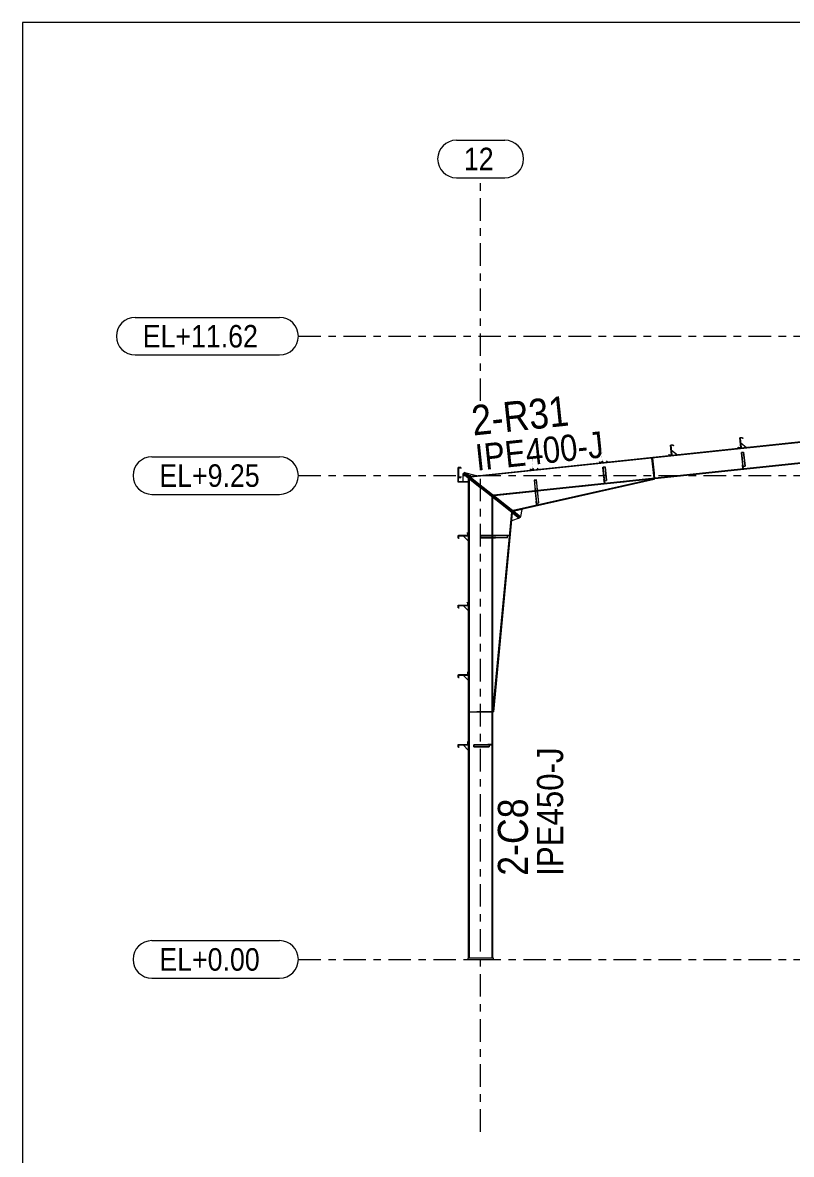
# Model space of a CAD drawing. Header units: millimetres. Extents: x -88 to 735, y -128 to 446.
# Drawn here: x -85.1 to 17.3, y 294.9 to 445.7 of the extents above; entities that cross this region are included whole.
import ezdxf

# ---------------------------------------------------------------- set-up
doc = ezdxf.new("R2010")
doc.units = ezdxf.units.MM
for name, pattern in [('XKITLINE00', [0]), ('XKITLINE02', [4, 2, -2]), ('XKITLINE03', [6, 3, -1, 1, -1])]:
    doc.linetypes.add(name, pattern=pattern)
for name, color, linetype, lineweight in [('DrawingSheet', 5, 'Continuous', 0), ('Part', 2, 'Continuous', 0), ('PartMark', 7, 'Continuous', 0), ('S-grid', 1, 'Continuous', 0)]:
    doc.layers.add(name, color=color, linetype=linetype, lineweight=lineweight)
doc.styles.add('ARIAL', font='ARIAL.TTF')

# ---------------------------------------------------------------- blocks, each defined once
blk = doc.blocks.new('*A458')
at = {"layer": 'Part'}
blk.add_hatch(color=3, dxfattribs=at).paths.add_polyline_path([(-25.91, 349.86), (-25.91, 349.87), (-25.8, 349.87), (-25.8, 349.51), (-27.09, 349.51), (-27.09, 349.18), (-27, 349.18), (-27, 349.17), (-27.1, 349.17), (-27.1, 349.52), (-25.82, 349.52), (-25.82, 349.86)], flags=17)
blk = doc.blocks.new('*A459')
at = {"layer": 'Part'}
blk.add_hatch(color=3, dxfattribs=at).paths.add_polyline_path([(-25.91, 349.86), (-25.91, 349.87), (-25.8, 349.87), (-25.8, 349.51), (-27.09, 349.51), (-27.09, 349.18), (-27, 349.18), (-27, 349.17), (-27.1, 349.17), (-27.1, 349.52), (-25.82, 349.52), (-25.82, 349.86)], flags=17)
blk = doc.blocks.new('*A460')
at = {"layer": 'Part'}
blk.add_hatch(color=3, dxfattribs=at).paths.add_polyline_path([(-25.91, 359.14), (-25.91, 359.15), (-25.8, 359.15), (-25.8, 358.8), (-27.09, 358.8), (-27.09, 358.47), (-27, 358.47), (-27, 358.45), (-27.1, 358.45), (-27.1, 358.81), (-25.82, 358.81), (-25.82, 359.14)], flags=17)
blk = doc.blocks.new('*A461')
at = {"layer": 'Part'}
blk.add_hatch(color=3, dxfattribs=at).paths.add_polyline_path([(-25.91, 359.14), (-25.91, 359.15), (-25.8, 359.15), (-25.8, 358.8), (-27.09, 358.8), (-27.09, 358.47), (-27, 358.47), (-27, 358.45), (-27.1, 358.45), (-27.1, 358.81), (-25.82, 358.81), (-25.82, 359.14)], flags=17)
blk = doc.blocks.new('*A462')
at = {"layer": 'Part'}
blk.add_hatch(color=3, dxfattribs=at).paths.add_polyline_path([(-25.01, 349.23), (-25.01, 349.51), (-24.63, 349.51), (-24.63, 349.5), (-24.99, 349.5), (-24.99, 349.23)], flags=17)
blk = doc.blocks.new('*A463')
at = {"layer": 'Part'}
blk.add_hatch(color=3, dxfattribs=at).paths.add_polyline_path([(-27.1, 385.13), (-27.1, 386.43), (-26.75, 386.43), (-26.75, 386.33), (-26.76, 386.33), (-26.76, 386.42), (-27.09, 386.42), (-27.09, 385.15), (-26.76, 385.15), (-26.76, 385.24), (-26.75, 385.24), (-26.75, 385.13)], flags=17)
blk = doc.blocks.new('*A464')
at = {"layer": 'Part'}
blk.add_hatch(color=3, dxfattribs=at).paths.add_polyline_path([(-17.27, 387.47), (-16.92, 387.51), (-16.91, 387.4), (-16.92, 387.4), (-16.93, 387.49), (-17.26, 387.46), (-17.12, 386.18), (-17.48, 386.14), (-17.49, 386.25), (-17.48, 386.25), (-17.47, 386.16), (-17.14, 386.19)], flags=17)
blk = doc.blocks.new('*A465')
at = {"layer": 'Part'}
blk.add_hatch(color=3, dxfattribs=at).paths.add_polyline_path([(-17.27, 387.47), (-16.92, 387.51), (-16.91, 387.4), (-16.92, 387.4), (-16.93, 387.49), (-17.26, 387.46), (-17.12, 386.18), (-17.48, 386.14), (-17.49, 386.25), (-17.48, 386.25), (-17.47, 386.16), (-17.14, 386.19)], flags=17)
blk = doc.blocks.new('*A466')
at = {"layer": 'Part'}
blk.add_hatch(color=3, dxfattribs=at).paths.add_polyline_path([(-8.04, 388.44), (-7.68, 388.48), (-7.67, 388.37), (-7.69, 388.37), (-7.69, 388.47), (-8.02, 388.43), (-7.89, 387.15), (-8.24, 387.12), (-8.26, 387.22), (-8.24, 387.22), (-8.23, 387.13), (-7.9, 387.16)], flags=17)
blk = doc.blocks.new('*A467')
at = {"layer": 'Part'}
blk.add_hatch(color=3, dxfattribs=at).paths.add_polyline_path([(-8.04, 388.44), (-7.68, 388.48), (-7.67, 388.37), (-7.69, 388.37), (-7.69, 388.47), (-8.02, 388.43), (-7.89, 387.15), (-8.24, 387.12), (-8.26, 387.22), (-8.24, 387.22), (-8.23, 387.13), (-7.9, 387.16)], flags=17)
blk = doc.blocks.new('*A468')
at = {"layer": 'Part'}
blk.add_hatch(color=3, dxfattribs=at).paths.add_polyline_path([(1.2, 389.42), (1.55, 389.46), (1.56, 389.35), (1.55, 389.35), (1.54, 389.44), (1.21, 389.41), (1.34, 388.13), (0.99, 388.09), (0.98, 388.2), (0.99, 388.2), (1, 388.1), (1.33, 388.14)], flags=17)
blk = doc.blocks.new('*A469')
at = {"layer": 'Part'}
blk.add_hatch(color=3, dxfattribs=at).paths.add_polyline_path([(1.2, 389.42), (1.55, 389.46), (1.56, 389.35), (1.55, 389.35), (1.54, 389.44), (1.21, 389.41), (1.34, 388.13), (0.99, 388.09), (0.98, 388.2), (0.99, 388.2), (1, 388.1), (1.33, 388.14)], flags=17)
blk = doc.blocks.new('*A470')
at = {"layer": 'Part'}
blk.add_hatch(color=3, dxfattribs=at).paths.add_polyline_path([(-24.12, 377.08), (-24.12, 377.37), (-23.6, 377.37), (-23.6, 377.35), (-24.09, 377.35), (-24.09, 377.08)], flags=17)
blk = doc.blocks.new('*A471')
at = {"layer": 'Part'}
blk.add_hatch(color=3, dxfattribs=at).paths.add_polyline_path([(-16.98, 384.78), (-16.69, 384.81), (-16.69, 384.78), (-16.96, 384.75), (-16.91, 384.31), (-16.93, 384.31)], flags=17)
blk = doc.blocks.new('*A472')
at = {"layer": 'Part'}
blk.add_hatch(color=3, dxfattribs=at).paths.add_polyline_path([(-7.82, 386.5), (-7.54, 386.53), (-7.53, 386.51), (-7.8, 386.48), (-7.77, 386.14), (-7.78, 386.14)], flags=17)
blk = doc.blocks.new('*A473')
at = {"layer": 'Part'}
blk.add_hatch(color=3, dxfattribs=at).paths.add_polyline_path([(-25.91, 377.71), (-25.91, 377.73), (-25.8, 377.73), (-25.8, 377.37), (-27.09, 377.37), (-27.09, 377.04), (-27, 377.04), (-27, 377.02), (-27.1, 377.02), (-27.1, 377.38), (-25.82, 377.38), (-25.82, 377.71)], flags=17)
blk = doc.blocks.new('*A474')
at = {"layer": 'Part'}
blk.add_hatch(color=3, dxfattribs=at).paths.add_polyline_path([(-25.91, 377.71), (-25.91, 377.73), (-25.8, 377.73), (-25.8, 377.37), (-27.09, 377.37), (-27.09, 377.04), (-27, 377.04), (-27, 377.02), (-27.1, 377.02), (-27.1, 377.38), (-25.82, 377.38), (-25.82, 377.71)], flags=17)
blk = doc.blocks.new('*A475')
at = {"layer": 'Part'}
blk.add_hatch(color=3, dxfattribs=at).paths.add_polyline_path([(-25.91, 368.43), (-25.91, 368.44), (-25.8, 368.44), (-25.8, 368.08), (-27.09, 368.08), (-27.09, 367.75), (-27, 367.75), (-27, 367.74), (-27.1, 367.74), (-27.1, 368.1), (-25.82, 368.1), (-25.82, 368.43)], flags=17)
blk = doc.blocks.new('*A476')
at = {"layer": 'Part'}
blk.add_hatch(color=3, dxfattribs=at).paths.add_polyline_path([(-25.91, 368.43), (-25.91, 368.44), (-25.8, 368.44), (-25.8, 368.08), (-27.09, 368.08), (-27.09, 367.75), (-27, 367.75), (-27, 367.74), (-27.1, 367.74), (-27.1, 368.1), (-25.82, 368.1), (-25.82, 368.43)], flags=17)
blk = doc.blocks.new('*A477')
at = {"layer": 'Part'}
blk.add_hatch(color=3, dxfattribs=at).paths.add_polyline_path([(10.43, 390.39), (10.79, 390.43), (10.8, 390.32), (10.78, 390.32), (10.77, 390.42), (10.44, 390.38), (10.58, 389.1), (10.22, 389.06), (10.21, 389.17), (10.23, 389.17), (10.24, 389.08), (10.57, 389.11)], flags=17)
blk = doc.blocks.new('*A478')
at = {"layer": 'Part'}
blk.add_hatch(color=3, dxfattribs=at).paths.add_polyline_path([(10.43, 390.39), (10.79, 390.43), (10.8, 390.32), (10.78, 390.32), (10.77, 390.42), (10.44, 390.38), (10.58, 389.1), (10.22, 389.06), (10.21, 389.17), (10.23, 389.17), (10.24, 389.08), (10.57, 389.11)], flags=17)
blk = doc.blocks.new('*A495')
at = {"layer": 'Part'}
blk.add_hatch(color=3, dxfattribs=at).paths.add_polyline_path([(10.65, 388.45), (10.93, 388.48), (10.93, 388.46), (10.66, 388.43), (10.7, 388.09), (10.69, 388.09)], flags=17)
blk = doc.blocks.new('*A622')
at = {"layer": 'DrawingSheet', "color": 5, "linetype": 'XKITLINE00', "lineweight": 0}
for p, q in [((734.85, 445.73), (-85.15, 445.73)), ((-85.15, 445.73), (-85.15, -128.27))]:
    blk.add_line(p, q, dxfattribs=at)
blk = doc.blocks.new('*A2057')
at = {"layer": 'S-grid', "color": 1, "linetype": 'XKITLINE03', "lineweight": 0}
blk.add_line((-48.41, 403.94), (59.16, 403.94), dxfattribs=at)
at = {"layer": 'S-grid', "color": 3, "style": 'ARIAL', "width": 0.85}
blk.add_text('EL+11.62', height=3, dxfattribs=at).set_placement((-69.15, 402.44))
blk = doc.blocks.new('*A2058')
at = {"layer": 'S-grid', "color": 1, "linetype": 'XKITLINE03', "lineweight": 0}
blk.add_line((-48.41, 385.37), (395.03, 385.37), dxfattribs=at)
at = {"layer": 'S-grid', "color": 3, "style": 'ARIAL', "width": 0.85}
blk.add_text('EL+9.25', height=3, dxfattribs=at).set_placement((-66.93, 383.87))
blk = doc.blocks.new('*A2059')
at = {"layer": 'S-grid', "color": 1, "linetype": 'XKITLINE03', "lineweight": 0}
blk.add_line((-48.41, 320.9), (573.76, 320.9), dxfattribs=at)
at = {"layer": 'S-grid', "color": 3, "style": 'ARIAL', "width": 0.85}
blk.add_text('EL+0.00', height=3, dxfattribs=at).set_placement((-66.93, 319.4))
blk = doc.blocks.new('*A2148')
at = {"layer": 'S-grid', "color": 1, "linetype": 'XKITLINE03', "lineweight": 0}
for p, q in [((-24.13, 395.32), (-24.13, 425.06)), ((-24.13, 297.94), (-24.13, 385.57))]:
    blk.add_line(p, q, dxfattribs=at)
at = {"layer": 'S-grid', "color": 3, "style": 'ARIAL', "width": 0.85}
blk.add_text('12', height=3, dxfattribs=at).set_placement((-26.35, 426.06))
blk = doc.blocks.new('*A2149')
at = {"layer": 'Part', "color": 2, "linetype": 'XKITLINE00', "lineweight": 0}
for p, q in [((59.4, 394.18), (-25.53, 385.22)), ((59.41, 394.09), (-25.42, 385.14)), ((57.05, 391.15), (-16.54, 383.39)), ((57.06, 391.06), (-16.53, 383.3)), ((59.69, 391.43), (57.33, 391.18)), ((59.7, 391.34), (57.34, 391.09)), ((-16.83, 383.36), (-22.42, 382.77)), ((-16.82, 383.27), (-22.32, 382.69))]:
    blk.add_line(p, q, dxfattribs=at)
at = {"layer": 'Part', "color": 7, "linetype": 'XKITLINE02', "lineweight": 0}
for p, q in [((59.4, 394.18), (59.7, 391.34)), ((57.33, 391.18), (57.05, 391.15)), ((57.34, 391.09), (57.06, 391.06)), ((-25.53, 385.22), (-22.32, 382.69)), ((-16.54, 383.39), (-16.83, 383.36)), ((-16.53, 383.3), (-16.82, 383.27))]:
    blk.add_line(p, q, dxfattribs=at)
blk = doc.blocks.new('*A2150')
at = {"layer": 'Part', "color": 2, "linetype": 'XKITLINE00', "lineweight": 0}
for p, q in [((-25.73, 321.05), (-25.73, 385.02)), ((-25.63, 384.94), (-25.63, 321.05)), ((-22.62, 382.56), (-22.62, 377.37)), ((-22.52, 382.48), (-22.52, 377.37)), ((-22.62, 377.08), (-22.62, 321.05)), ((-22.52, 377.08), (-22.52, 321.05))]:
    blk.add_line(p, q, dxfattribs=at)
at = {"layer": 'Part', "color": 7, "linetype": 'XKITLINE02', "lineweight": 0}
for p, q in [((-25.73, 385.02), (-22.52, 382.48)), ((-22.62, 377.37), (-22.62, 377.08)), ((-22.52, 377.37), (-22.52, 377.08)), ((-22.52, 321.05), (-25.73, 321.05))]:
    blk.add_line(p, q, dxfattribs=at)
blk = doc.blocks.new('*A2151')
at = {"layer": 'Part', "color": 2, "linetype": 'XKITLINE00', "lineweight": 0}
for p, q in [((-22.44, 382.42), (-22.52, 382.38)), ((-19.99, 380.49), (-22.52, 353.91)), ((-19.9, 380.42), (-22.42, 353.9)), ((-22.52, 353.91), (-22.42, 353.9))]:
    blk.add_line(p, q, dxfattribs=at)
at = {"layer": 'Part', "color": 7, "linetype": 'XKITLINE02', "lineweight": 0}
for p, q in [((-22.52, 382.38), (-22.44, 382.42)), ((-22.52, 353.91), (-22.52, 382.38)), ((-19.9, 380.42), (-22.44, 382.42)), ((-22.44, 382.42), (-22.43, 382.42)), ((-22.43, 382.42), (-22.44, 382.42)), ((-19.99, 380.49), (-22.43, 382.42))]:
    blk.add_line(p, q, dxfattribs=at)
blk = doc.blocks.new('*A2197')
at = {"layer": 'S-grid', "color": 1, "linetype": 'XKITLINE00', "lineweight": 0}
for p, q in [((-67.93, 323.4), (-50.91, 323.4)), ((-67.93, 318.4), (-50.91, 318.4))]:
    blk.add_line(p, q, dxfattribs=at)
for centre, start, end in [((-67.93, 320.9), 90, 270), ((-50.91, 320.9), 270, 90)]:
    blk.add_arc(centre, 2.5, start, end, dxfattribs=at)
blk = doc.blocks.new('*A2198')
at = {"layer": 'Part', "color": 2, "linetype": 'XKITLINE00', "lineweight": 0}
for p, q in [((-25.91, 349.87), (-25.8, 349.87)), ((-25.91, 349.86), (-25.91, 349.87)), ((-25.8, 349.87), (-25.8, 349.51)), ((-27.1, 349.17), (-27.1, 349.52)), ((-27.1, 349.52), (-25.82, 349.52)), ((-27, 349.17), (-27.1, 349.17)), ((-25.8, 349.51), (-27.09, 349.51)), ((-27.09, 349.51), (-27.09, 349.18)), ((-27.09, 349.18), (-27, 349.18)), ((-27, 349.18), (-27, 349.17)), ((-25.82, 349.86), (-25.91, 349.86)), ((-25.82, 349.52), (-25.82, 349.86))]:
    blk.add_line(p, q, dxfattribs=at)
blk = doc.blocks.new('*A2199')
at = {"layer": 'Part', "color": 2, "linetype": 'XKITLINE00', "lineweight": 0}
for p, q in [((-25.91, 349.87), (-25.8, 349.87)), ((-25.91, 349.86), (-25.91, 349.87)), ((-25.8, 349.87), (-25.8, 349.51)), ((-27.1, 349.17), (-27.1, 349.52)), ((-27.1, 349.52), (-25.82, 349.52)), ((-27, 349.17), (-27.1, 349.17)), ((-25.8, 349.51), (-27.09, 349.51)), ((-27.09, 349.51), (-27.09, 349.18)), ((-27.09, 349.18), (-27, 349.18)), ((-27, 349.18), (-27, 349.17)), ((-25.82, 349.86), (-25.91, 349.86)), ((-25.82, 349.52), (-25.82, 349.86))]:
    blk.add_line(p, q, dxfattribs=at)
blk = doc.blocks.new('*A2200')
at = {"layer": 'Part', "color": 2, "linetype": 'XKITLINE00', "lineweight": 0}
for p, q in [((-25.91, 359.15), (-25.8, 359.15)), ((-25.91, 359.14), (-25.91, 359.15)), ((-25.82, 359.14), (-25.91, 359.14)), ((-25.82, 358.81), (-25.82, 359.14)), ((-25.8, 359.15), (-25.8, 358.8)), ((-27.1, 358.45), (-27.1, 358.81)), ((-27.1, 358.81), (-25.82, 358.81)), ((-27, 358.45), (-27.1, 358.45)), ((-25.8, 358.8), (-27.09, 358.8)), ((-27.09, 358.8), (-27.09, 358.47)), ((-27.09, 358.47), (-27, 358.47)), ((-27, 358.47), (-27, 358.45))]:
    blk.add_line(p, q, dxfattribs=at)
blk = doc.blocks.new('*A2201')
at = {"layer": 'Part', "color": 2, "linetype": 'XKITLINE00', "lineweight": 0}
for p, q in [((-25.91, 359.15), (-25.8, 359.15)), ((-25.91, 359.14), (-25.91, 359.15)), ((-25.82, 359.14), (-25.91, 359.14)), ((-25.82, 358.81), (-25.82, 359.14)), ((-25.8, 359.15), (-25.8, 358.8)), ((-27.1, 358.45), (-27.1, 358.81)), ((-27.1, 358.81), (-25.82, 358.81)), ((-27, 358.45), (-27.1, 358.45)), ((-25.8, 358.8), (-27.09, 358.8)), ((-27.09, 358.8), (-27.09, 358.47)), ((-27.09, 358.47), (-27, 358.47)), ((-27, 358.47), (-27, 358.45))]:
    blk.add_line(p, q, dxfattribs=at)
blk = doc.blocks.new('*A2202')
at = {"layer": 'Part', "color": 7, "linetype": 'XKITLINE02', "lineweight": 0}
for p, q in [((-22.62, 353.91), (-25.63, 353.91)), ((-25.63, 353.84), (-25.63, 353.91)), ((-22.62, 353.84), (-25.63, 353.84)), ((-25.53, 353.91), (-25.53, 353.84)), ((-22.73, 353.84), (-22.73, 353.91)), ((-22.62, 353.91), (-22.62, 353.84))]:
    blk.add_line(p, q, dxfattribs=at)
blk = doc.blocks.new('*A2203')
at = {"layer": 'Part', "color": 2, "linetype": 'XKITLINE00', "lineweight": 0}
for p, q in [((-25.63, 353.91), (-22.62, 353.91)), ((-22.62, 353.84), (-25.63, 353.84))]:
    blk.add_line(p, q, dxfattribs=at)
at = {"layer": 'Part', "color": 7, "linetype": 'XKITLINE02', "lineweight": 0}
for p, q in [((-25.63, 353.84), (-25.63, 353.91)), ((-25.53, 353.84), (-25.53, 353.91)), ((-22.73, 353.84), (-22.73, 353.91)), ((-22.62, 353.91), (-22.62, 353.84))]:
    blk.add_line(p, q, dxfattribs=at)
blk = doc.blocks.new('*A2204')
at = {"layer": 'Part', "color": 7, "linetype": 'XKITLINE02', "lineweight": 0}
for p, q in [((-22.74, 349.51), (-25.01, 349.51)), ((-25.01, 349.23), (-22.94, 349.23)), ((-24.99, 349.5), (-22.74, 349.5)), ((-22.95, 349.23), (-22.95, 349.51)), ((-22.94, 349.23), (-22.94, 349.5)), ((-22.74, 349.5), (-22.74, 349.51))]:
    blk.add_line(p, q, dxfattribs=at)
blk = doc.blocks.new('*A2205')
at = {"layer": 'Part', "color": 2, "linetype": 'XKITLINE00', "lineweight": 0}
for p, q in [((-27.02, 358.8), (-27.02, 358.76)), ((-27.02, 358.76), (-25.73, 358.76)), ((-25.73, 358.8), (-25.8, 358.8))]:
    blk.add_line(p, q, dxfattribs=at)
at = {"layer": 'Part', "color": 7, "linetype": 'XKITLINE02', "lineweight": 0}
for p, q in [((-25.8, 358.8), (-27.02, 358.8)), ((-25.73, 358.76), (-25.73, 358.8))]:
    blk.add_line(p, q, dxfattribs=at)
blk = doc.blocks.new('*A2206')
at = {"layer": 'Part', "color": 2, "linetype": 'XKITLINE00', "lineweight": 0}
for p, q in [((-25.01, 349.23), (-25.01, 349.51)), ((-22.94, 349.51), (-25.01, 349.51)), ((-22.94, 349.23), (-25.01, 349.23)), ((-22.74, 349.5), (-24.99, 349.5)), ((-24.99, 349.23), (-24.99, 349.5)), ((-24.63, 349.51), (-24.63, 349.5)), ((-22.94, 349.23), (-22.94, 349.5)), ((-22.74, 349.51), (-22.74, 349.5))]:
    blk.add_line(p, q, dxfattribs=at)
at = {"layer": 'Part', "color": 7, "linetype": 'XKITLINE02', "lineweight": 0}
for p, q in [((-22.95, 349.23), (-22.95, 349.51)), ((-22.94, 349.51), (-22.74, 349.51)), ((-22.74, 349.51), (-22.94, 349.51))]:
    blk.add_line(p, q, dxfattribs=at)
blk = doc.blocks.new('*A2207')
at = {"layer": 'Part', "color": 2, "linetype": 'XKITLINE00', "lineweight": 0}
for p, q in [((-27.02, 349.51), (-27.02, 349.48)), ((-27.02, 349.48), (-25.73, 349.48)), ((-25.73, 349.51), (-25.8, 349.51))]:
    blk.add_line(p, q, dxfattribs=at)
at = {"layer": 'Part', "color": 7, "linetype": 'XKITLINE02', "lineweight": 0}
for p, q in [((-25.8, 349.51), (-27.02, 349.51)), ((-25.73, 349.48), (-25.73, 349.51))]:
    blk.add_line(p, q, dxfattribs=at)
blk = doc.blocks.new('*A2208')
at = {"layer": 'Part', "color": 2, "linetype": 'XKITLINE00', "lineweight": 0}
blk.add_line((-25.73, 348.76), (-26.45, 349.48), dxfattribs=at)
at = {"layer": 'Part', "color": 7, "linetype": 'XKITLINE02', "lineweight": 0}
for p, q in [((-26.45, 349.48), (-25.73, 349.48)), ((-25.73, 349.48), (-25.73, 348.76))]:
    blk.add_line(p, q, dxfattribs=at)
blk = doc.blocks.new('*A2209')
at = {"layer": 'Part', "color": 2, "linetype": 'XKITLINE00', "lineweight": 0}
blk.add_line((-25.73, 358.05), (-26.45, 358.76), dxfattribs=at)
at = {"layer": 'Part', "color": 7, "linetype": 'XKITLINE02', "lineweight": 0}
for p, q in [((-26.45, 358.76), (-25.73, 358.76)), ((-25.73, 358.76), (-25.73, 358.05))]:
    blk.add_line(p, q, dxfattribs=at)
blk = doc.blocks.new('*A2210')
at = {"layer": 'Part', "color": 2, "linetype": 'XKITLINE00', "lineweight": 0}
for p, q in [((-25.84, 321.05), (-25.84, 320.9)), ((-22.41, 321.05), (-25.84, 321.05)), ((-25.84, 320.9), (-22.41, 320.9)), ((-22.41, 320.9), (-22.41, 321.05))]:
    blk.add_line(p, q, dxfattribs=at)
blk = doc.blocks.new('*A2211')
at = {"layer": 'Part', "color": 2, "linetype": 'XKITLINE00', "lineweight": 0}
for p, q in [((-23.15, 349.55), (-23.15, 349.51)), ((-22.62, 349.55), (-23.15, 349.55)), ((-22.62, 349.51), (-22.94, 349.51))]:
    blk.add_line(p, q, dxfattribs=at)
at = {"layer": 'Part', "color": 7, "linetype": 'XKITLINE02', "lineweight": 0}
for p, q in [((-22.94, 349.51), (-23.15, 349.51)), ((-22.73, 349.51), (-22.73, 349.55)), ((-22.62, 349.55), (-22.62, 349.51))]:
    blk.add_line(p, q, dxfattribs=at)
blk = doc.blocks.new('*A2212')
at = {"layer": 'Part', "color": 7, "linetype": 'XKITLINE02', "lineweight": 0}
for p, q in [((-22.62, 349.55), (-23.15, 349.55)), ((-23.15, 349.55), (-23.15, 349.51)), ((-23.15, 349.51), (-22.62, 349.51)), ((-22.73, 349.51), (-22.73, 349.55)), ((-22.62, 349.51), (-22.62, 349.55))]:
    blk.add_line(p, q, dxfattribs=at)
blk = doc.blocks.new('*A2213')
at = {"layer": 'Part', "color": 2, "linetype": 'XKITLINE00', "lineweight": 0}
blk.add_line((-25.73, 367.33), (-26.45, 368.05), dxfattribs=at)
at = {"layer": 'Part', "color": 7, "linetype": 'XKITLINE02', "lineweight": 0}
for p, q in [((-26.45, 368.05), (-25.73, 368.05)), ((-25.73, 368.05), (-25.73, 367.33))]:
    blk.add_line(p, q, dxfattribs=at)
blk = doc.blocks.new('*A2214')
at = {"layer": 'Part', "color": 2, "linetype": 'XKITLINE00', "lineweight": 0}
for p, q in [((-27.1, 385.13), (-27.1, 386.43)), ((-27.1, 386.43), (-26.75, 386.43)), ((-26.76, 386.42), (-27.09, 386.42)), ((-27.09, 386.42), (-27.09, 385.15)), ((-26.76, 386.33), (-26.76, 386.42)), ((-26.75, 386.33), (-26.76, 386.33)), ((-26.75, 386.43), (-26.75, 386.33)), ((-26.75, 385.13), (-27.1, 385.13)), ((-27.09, 385.15), (-26.76, 385.15)), ((-26.76, 385.15), (-26.76, 385.24)), ((-26.76, 385.24), (-26.75, 385.24)), ((-26.75, 385.24), (-26.75, 385.13))]:
    blk.add_line(p, q, dxfattribs=at)
blk = doc.blocks.new('*A2215')
at = {"layer": 'Part', "color": 7, "linetype": 'XKITLINE02', "lineweight": 0}
for p, q in [((-27.1, 386.43), (-27.1, 385.13)), ((-26.75, 386.43), (-27.1, 386.43)), ((-27.09, 385.15), (-27.09, 386.42)), ((-27.09, 386.42), (-26.76, 386.42)), ((-26.76, 386.42), (-26.76, 386.33)), ((-26.76, 386.33), (-26.75, 386.33)), ((-26.75, 386.33), (-26.75, 386.43)), ((-27.1, 385.13), (-26.75, 385.13)), ((-26.76, 385.15), (-27.09, 385.15)), ((-26.75, 385.24), (-26.76, 385.24)), ((-26.76, 385.24), (-26.76, 385.15)), ((-26.75, 385.13), (-26.75, 385.24))]:
    blk.add_line(p, q, dxfattribs=at)
blk = doc.blocks.new('*A2216')
at = {"layer": 'Part', "color": 2, "linetype": 'XKITLINE00', "lineweight": 0}
for p, q in [((-25.73, 384.56), (-27.14, 384.56)), ((-27.14, 384.56), (-27.14, 384.53)), ((-25.73, 384.53), (-25.73, 384.56)), ((-27.14, 384.53), (-25.73, 384.53))]:
    blk.add_line(p, q, dxfattribs=at)
blk = doc.blocks.new('*A2217')
at = {"layer": 'Part', "color": 2, "linetype": 'XKITLINE00', "lineweight": 0}
for p, q in [((-27.1, 386.35), (-27.14, 386.35)), ((-27.14, 386.35), (-27.14, 384.56)), ((-27.1, 384.56), (-27.14, 384.56)), ((-27.1, 385.13), (-27.1, 384.56))]:
    blk.add_line(p, q, dxfattribs=at)
at = {"layer": 'Part', "color": 7, "linetype": 'XKITLINE02', "lineweight": 0}
blk.add_line((-27.1, 385.13), (-27.1, 386.35), dxfattribs=at)
blk = doc.blocks.new('*A2218')
at = {"layer": 'Part', "color": 2, "linetype": 'XKITLINE00', "lineweight": 0}
for p, q in [((-26.43, 384.56), (-26.43, 385.57)), ((-25.82, 385.08), (-25.73, 384.91))]:
    blk.add_line(p, q, dxfattribs=at)
at = {"layer": 'Part', "color": 7, "linetype": 'XKITLINE02', "lineweight": 0}
for p, q in [((-25.82, 385.08), (-26.43, 385.57)), ((-25.73, 384.56), (-26.43, 384.56)), ((-25.73, 384.91), (-25.73, 384.56))]:
    blk.add_line(p, q, dxfattribs=at)
blk = doc.blocks.new('*A2219')
at = {"layer": 'Part', "color": 2, "linetype": 'XKITLINE00', "lineweight": 0}
blk.add_line((-25.73, 376.62), (-26.45, 377.33), dxfattribs=at)
at = {"layer": 'Part', "color": 7, "linetype": 'XKITLINE02', "lineweight": 0}
for p, q in [((-26.45, 377.33), (-25.73, 377.33)), ((-25.73, 377.33), (-25.73, 376.62))]:
    blk.add_line(p, q, dxfattribs=at)
blk = doc.blocks.new('*A2220')
at = {"layer": 'Part', "color": 2, "linetype": 'XKITLINE00', "lineweight": 0}
for p, q in [((-27.02, 377.37), (-27.02, 377.33)), ((-27.02, 377.33), (-25.73, 377.33)), ((-25.73, 377.37), (-25.8, 377.37))]:
    blk.add_line(p, q, dxfattribs=at)
at = {"layer": 'Part', "color": 7, "linetype": 'XKITLINE02', "lineweight": 0}
for p, q in [((-25.8, 377.37), (-27.02, 377.37)), ((-25.73, 377.33), (-25.73, 377.37))]:
    blk.add_line(p, q, dxfattribs=at)
blk = doc.blocks.new('*A2221')
at = {"layer": 'Part', "color": 2, "linetype": 'XKITLINE00', "lineweight": 0}
for p, q in [((-26.25, 385.79), (-25.05, 385.48)), ((-25.42, 385.23), (-25.61, 385.29)), ((-25.05, 385.48), (-25.02, 385.47)), ((-25.02, 385.47), (-24.46, 385.33))]:
    blk.add_line(p, q, dxfattribs=at)
at = {"layer": 'Part', "color": 7, "linetype": 'XKITLINE02', "lineweight": 0}
for p, q in [((-25.61, 385.29), (-26.25, 385.79)), ((-24.46, 385.33), (-25.42, 385.23))]:
    blk.add_line(p, q, dxfattribs=at)
blk = doc.blocks.new('*A2222')
at = {"layer": 'Part', "color": 2, "linetype": 'XKITLINE00', "lineweight": 0}
for p, q in [((-17.48, 386.14), (-17.49, 386.25)), ((-17.49, 386.25), (-17.48, 386.25)), ((-17.48, 386.25), (-17.47, 386.16)), ((-17.12, 386.18), (-17.48, 386.14)), ((-17.47, 386.16), (-17.14, 386.19)), ((-17.14, 386.19), (-17.15, 386.31)), ((-17.14, 386.31), (-17.12, 386.18))]:
    blk.add_line(p, q, dxfattribs=at)
blk = doc.blocks.new('*A2223')
at = {"layer": 'Part', "color": 2, "linetype": 'XKITLINE00', "lineweight": 0}
for p, q in [((-17.48, 386.14), (-17.49, 386.25)), ((-17.49, 386.25), (-17.48, 386.25)), ((-17.48, 386.25), (-17.47, 386.16)), ((-17.12, 386.18), (-17.48, 386.14)), ((-17.47, 386.16), (-17.14, 386.19)), ((-17.14, 386.19), (-17.15, 386.31)), ((-17.14, 386.31), (-17.12, 386.18))]:
    blk.add_line(p, q, dxfattribs=at)
blk = doc.blocks.new('*A2224')
at = {"layer": 'Part', "color": 2, "linetype": 'XKITLINE00', "lineweight": 0}
for p, q in [((-8.24, 387.12), (-8.26, 387.22)), ((-8.26, 387.22), (-8.24, 387.22)), ((-8.24, 387.22), (-8.23, 387.13)), ((-7.89, 387.15), (-8.24, 387.12)), ((-8.23, 387.13), (-7.9, 387.16)), ((-7.9, 387.16), (-7.92, 387.28)), ((-7.9, 387.28), (-7.89, 387.15))]:
    blk.add_line(p, q, dxfattribs=at)
blk = doc.blocks.new('*A2225')
at = {"layer": 'Part', "color": 2, "linetype": 'XKITLINE00', "lineweight": 0}
for p, q in [((-8.24, 387.12), (-8.26, 387.22)), ((-8.26, 387.22), (-8.24, 387.22)), ((-8.24, 387.22), (-8.23, 387.13)), ((-7.89, 387.15), (-8.24, 387.12)), ((-8.23, 387.13), (-7.9, 387.16)), ((-7.9, 387.16), (-7.92, 387.28)), ((-7.9, 387.28), (-7.89, 387.15))]:
    blk.add_line(p, q, dxfattribs=at)
blk = doc.blocks.new('*A2226')
at = {"layer": 'Part', "color": 2, "linetype": 'XKITLINE00', "lineweight": 0}
for p, q in [((1.2, 389.42), (1.55, 389.46)), ((1.33, 388.14), (1.2, 389.42)), ((1.54, 389.44), (1.21, 389.41)), ((1.21, 389.41), (1.34, 388.13)), ((1.55, 389.35), (1.54, 389.44)), ((1.55, 389.46), (1.56, 389.35)), ((1.56, 389.35), (1.55, 389.35)), ((0.99, 388.09), (0.98, 388.2)), ((0.98, 388.2), (0.99, 388.2)), ((0.99, 388.2), (1, 388.1)), ((1.34, 388.13), (0.99, 388.09)), ((1, 388.1), (1.33, 388.14))]:
    blk.add_line(p, q, dxfattribs=at)
blk = doc.blocks.new('*A2227')
at = {"layer": 'Part', "color": 2, "linetype": 'XKITLINE00', "lineweight": 0}
for p, q in [((1.2, 389.42), (1.55, 389.46)), ((1.33, 388.14), (1.2, 389.42)), ((1.54, 389.44), (1.21, 389.41)), ((1.21, 389.41), (1.34, 388.13)), ((1.55, 389.35), (1.54, 389.44)), ((1.55, 389.46), (1.56, 389.35)), ((1.56, 389.35), (1.55, 389.35)), ((0.99, 388.09), (0.98, 388.2)), ((0.98, 388.2), (0.99, 388.2)), ((0.99, 388.2), (1, 388.1)), ((1.34, 388.13), (0.99, 388.09)), ((1, 388.1), (1.33, 388.14))]:
    blk.add_line(p, q, dxfattribs=at)
blk = doc.blocks.new('*A2228')
at = {"layer": 'Part', "color": 7, "linetype": 'XKITLINE02', "lineweight": 0}
for p, q in [((-20.41, 377.37), (-24.12, 377.37)), ((-24.12, 377.08), (-20.55, 377.08)), ((-24.09, 377.35), (-20.41, 377.35)), ((-20.56, 377.08), (-20.56, 377.37)), ((-20.55, 377.08), (-20.55, 377.35)), ((-20.41, 377.35), (-20.41, 377.37))]:
    blk.add_line(p, q, dxfattribs=at)
blk = doc.blocks.new('*A2229')
at = {"layer": 'Part', "color": 7, "linetype": 'XKITLINE02', "lineweight": 0}
for p, q in [((-16.63, 381.52), (-16.98, 384.78)), ((-16.62, 381.53), (-16.96, 384.75)), ((-16.37, 381.72), (-16.69, 384.81)), ((-16.65, 381.7), (-16.37, 381.73)), ((-16.64, 381.69), (-16.37, 381.72)), ((-16.63, 381.52), (-16.62, 381.53))]:
    blk.add_line(p, q, dxfattribs=at)
blk = doc.blocks.new('*A2230')
at = {"layer": 'Part', "color": 7, "linetype": 'XKITLINE02', "lineweight": 0}
for p, q in [((-7.6, 384.45), (-7.82, 386.5)), ((-7.59, 384.45), (-7.8, 386.48)), ((-7.34, 384.7), (-7.54, 386.53)), ((-7.63, 384.68), (-7.34, 384.71)), ((-7.61, 384.67), (-7.34, 384.7)), ((-7.6, 384.45), (-7.59, 384.45))]:
    blk.add_line(p, q, dxfattribs=at)
blk = doc.blocks.new('*A2231')
at = {"layer": 'Part', "color": 7, "linetype": 'XKITLINE02', "lineweight": 0}
for p, q in [((-1, 384.93), (-22.21, 382.7)), ((-22.23, 382.62), (-19.7, 380.62))]:
    blk.add_line(p, q, dxfattribs=at)
at = {"layer": 'Part', "color": 2, "linetype": 'XKITLINE00', "lineweight": 0}
for p, q in [((-1, 384.93), (-19.79, 380.7)), ((-0.98, 384.84), (-19.7, 380.62)), ((-1, 384.93), (-0.98, 384.84)), ((-22.21, 382.7), (-22.23, 382.62))]:
    blk.add_line(p, q, dxfattribs=at)
blk = doc.blocks.new('*A2232')
at = {"layer": 'Part', "color": 2, "linetype": 'XKITLINE00', "lineweight": 0}
for p, q in [((-24.12, 377.08), (-24.12, 377.37)), ((-20.67, 377.37), (-24.12, 377.37)), ((-20.55, 377.08), (-24.12, 377.08)), ((-20.41, 377.35), (-24.09, 377.35)), ((-24.09, 377.08), (-24.09, 377.35)), ((-23.6, 377.37), (-23.6, 377.35)), ((-20.55, 377.08), (-20.55, 377.35)), ((-20.41, 377.37), (-20.41, 377.35))]:
    blk.add_line(p, q, dxfattribs=at)
at = {"layer": 'Part', "color": 7, "linetype": 'XKITLINE02', "lineweight": 0}
for p, q in [((-20.67, 377.37), (-20.41, 377.37)), ((-20.56, 377.08), (-20.56, 377.37))]:
    blk.add_line(p, q, dxfattribs=at)
blk = doc.blocks.new('*A2233')
at = {"layer": 'Part', "color": 2, "linetype": 'XKITLINE00', "lineweight": 0}
for p, q in [((-26.34, 385.68), (-26.25, 385.79)), ((-18.88, 379.8), (-26.34, 385.68)), ((-26.25, 385.79), (-18.79, 379.91)), ((-18.79, 379.91), (-18.88, 379.8))]:
    blk.add_line(p, q, dxfattribs=at)
blk = doc.blocks.new('*A2234')
at = {"layer": 'Part', "color": 2, "linetype": 'XKITLINE00', "lineweight": 0}
for p, q in [((-26.43, 385.57), (-26.34, 385.68)), ((-18.97, 379.68), (-26.43, 385.57)), ((-26.34, 385.68), (-18.88, 379.8)), ((-18.88, 379.8), (-18.97, 379.68))]:
    blk.add_line(p, q, dxfattribs=at)
blk = doc.blocks.new('*A2235')
at = {"layer": 'Part', "color": 2, "linetype": 'XKITLINE00', "lineweight": 0}
for p, q in [((-16.69, 384.81), (-16.98, 384.78)), ((-16.98, 384.78), (-16.66, 381.77)), ((-16.96, 384.75), (-16.69, 384.78)), ((-16.96, 384.75), (-16.91, 384.31)), ((-16.37, 381.72), (-16.69, 384.81)), ((-16.91, 384.31), (-16.93, 384.31)), ((-16.62, 381.53), (-16.91, 384.31)), ((-16.64, 381.69), (-16.37, 381.72)), ((-16.63, 381.52), (-16.62, 381.53))]:
    blk.add_line(p, q, dxfattribs=at)
at = {"layer": 'Part', "color": 7, "linetype": 'XKITLINE02', "lineweight": 0}
for p, q in [((-16.66, 381.77), (-16.63, 381.52)), ((-16.65, 381.7), (-16.37, 381.73))]:
    blk.add_line(p, q, dxfattribs=at)
blk = doc.blocks.new('*A2236')
at = {"layer": 'Part', "color": 7, "linetype": 'XKITLINE02', "lineweight": 0}
for p, q in [((-16.71, 381.94), (-16.66, 381.41)), ((-16.68, 381.94), (-16.71, 381.94)), ((-16.62, 381.41), (-16.68, 381.94)), ((-16.67, 381.51), (-16.63, 381.52)), ((-16.66, 381.41), (-16.62, 381.41))]:
    blk.add_line(p, q, dxfattribs=at)
blk = doc.blocks.new('*A2237')
at = {"layer": 'Part', "color": 7, "linetype": 'XKITLINE02', "lineweight": 0}
for p, q in [((-17.14, 386.31), (-17.12, 386.18)), ((-17.12, 386.11), (-17.08, 386.11))]:
    blk.add_line(p, q, dxfattribs=at)
at = {"layer": 'Part', "color": 2, "linetype": 'XKITLINE00', "lineweight": 0}
for p, q in [((-17.12, 386.18), (-17.12, 386.11)), ((-17.08, 386.11), (-17.1, 386.31))]:
    blk.add_line(p, q, dxfattribs=at)
blk = doc.blocks.new('*A2238')
at = {"layer": 'Part', "color": 2, "linetype": 'XKITLINE00', "lineweight": 0}
for p, q in [((-16.66, 381.41), (-16.71, 381.94)), ((-16.71, 381.94), (-16.68, 381.94)), ((-16.66, 381.77), (-16.62, 381.41)), ((-16.62, 381.41), (-16.66, 381.41))]:
    blk.add_line(p, q, dxfattribs=at)
at = {"layer": 'Part', "color": 7, "linetype": 'XKITLINE02', "lineweight": 0}
for p, q in [((-16.68, 381.94), (-16.66, 381.77)), ((-16.67, 381.51), (-16.63, 381.52))]:
    blk.add_line(p, q, dxfattribs=at)
blk = doc.blocks.new('*A2239')
at = {"layer": 'Part', "color": 7, "linetype": 'XKITLINE02', "lineweight": 0}
for p, q in [((-17.08, 386.11), (-17.1, 386.31)), ((-16.37, 386.19), (-17.08, 386.11))]:
    blk.add_line(p, q, dxfattribs=at)
at = {"layer": 'Part', "color": 2, "linetype": 'XKITLINE00', "lineweight": 0}
blk.add_line((-16.59, 386.36), (-16.37, 386.19), dxfattribs=at)
blk = doc.blocks.new('*A2240')
at = {"layer": 'Part', "color": 7, "linetype": 'XKITLINE02', "lineweight": 0}
for p, q in [((-20.29, 377.4), (-20.83, 377.4)), ((-20.83, 377.4), (-20.83, 377.37)), ((-20.83, 377.37), (-20.29, 377.37)), ((-20.4, 377.37), (-20.4, 377.4)), ((-20.29, 377.37), (-20.29, 377.4))]:
    blk.add_line(p, q, dxfattribs=at)
blk = doc.blocks.new('*A2241')
at = {"layer": 'Part', "color": 2, "linetype": 'XKITLINE00', "lineweight": 0}
for p, q in [((-20.83, 377.4), (-20.83, 377.37)), ((-20.29, 377.4), (-20.83, 377.4)), ((-20.29, 377.37), (-20.67, 377.37)), ((-20.29, 377.4), (-20.29, 377.38))]:
    blk.add_line(p, q, dxfattribs=at)
at = {"layer": 'Part', "color": 7, "linetype": 'XKITLINE02', "lineweight": 0}
for p, q in [((-20.67, 377.37), (-20.83, 377.37)), ((-20.4, 377.37), (-20.4, 377.4)), ((-20.29, 377.38), (-20.29, 377.37)), ((-20.29, 377.37), (-20.29, 377.37)), ((-20.29, 377.37), (-20.29, 377.37))]:
    blk.add_line(p, q, dxfattribs=at)
blk = doc.blocks.new('*A2242')
at = {"layer": 'Part', "color": 7, "linetype": 'XKITLINE02', "lineweight": 0}
for p, q in [((-20, 379.35), (-19.91, 380.31)), ((-19.82, 380.35), (-18.97, 379.68))]:
    blk.add_line(p, q, dxfattribs=at)
at = {"layer": 'Part', "color": 2, "linetype": 'XKITLINE00', "lineweight": 0}
for p, q in [((-19.91, 380.31), (-19.82, 380.35)), ((-18.97, 379.68), (-20, 379.35))]:
    blk.add_line(p, q, dxfattribs=at)
blk = doc.blocks.new('*A2243')
at = {"layer": 'Part', "color": 2, "linetype": 'XKITLINE00', "lineweight": 0}
for p, q in [((-19.59, 380.65), (-19.61, 380.56)), ((-18.65, 380.86), (-18.79, 379.91))]:
    blk.add_line(p, q, dxfattribs=at)
at = {"layer": 'Part', "color": 7, "linetype": 'XKITLINE02', "lineweight": 0}
for p, q in [((-19.61, 380.56), (-18.79, 379.91)), ((-18.65, 380.86), (-19.59, 380.65))]:
    blk.add_line(p, q, dxfattribs=at)
blk = doc.blocks.new('*A2244')
at = {"layer": 'Part', "color": 7, "linetype": 'XKITLINE02', "lineweight": 0}
for p, q in [((-7.9, 387.28), (-7.89, 387.15)), ((-7.88, 387.08), (-7.85, 387.09))]:
    blk.add_line(p, q, dxfattribs=at)
at = {"layer": 'Part', "color": 2, "linetype": 'XKITLINE00', "lineweight": 0}
for p, q in [((-7.89, 387.15), (-7.88, 387.08)), ((-7.85, 387.09), (-7.87, 387.28))]:
    blk.add_line(p, q, dxfattribs=at)
blk = doc.blocks.new('*A2245')
at = {"layer": 'Part', "color": 2, "linetype": 'XKITLINE00', "lineweight": 0}
for p, q in [((-7.68, 384.86), (-7.65, 384.87)), ((-7.63, 384.33), (-7.68, 384.86)), ((-7.62, 384.64), (-7.59, 384.33))]:
    blk.add_line(p, q, dxfattribs=at)
at = {"layer": 'Part', "color": 7, "linetype": 'XKITLINE02', "lineweight": 0}
for p, q in [((-7.65, 384.87), (-7.62, 384.64)), ((-7.64, 384.44), (-7.6, 384.44)), ((-7.59, 384.33), (-7.63, 384.33))]:
    blk.add_line(p, q, dxfattribs=at)
blk = doc.blocks.new('*A2246')
at = {"layer": 'Part', "color": 7, "linetype": 'XKITLINE02', "lineweight": 0}
for p, q in [((-7.85, 387.09), (-7.87, 387.28)), ((-7.14, 387.16), (-7.85, 387.09))]:
    blk.add_line(p, q, dxfattribs=at)
at = {"layer": 'Part', "color": 2, "linetype": 'XKITLINE00', "lineweight": 0}
blk.add_line((-7.36, 387.34), (-7.14, 387.16), dxfattribs=at)
blk = doc.blocks.new('*A2247')
at = {"layer": 'Part', "color": 7, "linetype": 'XKITLINE02', "lineweight": 0}
for p, q in [((-7.65, 384.87), (-7.68, 384.86)), ((-7.68, 384.86), (-7.63, 384.33)), ((-7.59, 384.33), (-7.65, 384.87)), ((-7.64, 384.44), (-7.6, 384.44)), ((-7.63, 384.33), (-7.59, 384.33))]:
    blk.add_line(p, q, dxfattribs=at)
blk = doc.blocks.new('*A2248')
at = {"layer": 'Part', "color": 2, "linetype": 'XKITLINE00', "lineweight": 0}
for p, q in [((-7.82, 386.5), (-7.54, 386.53)), ((-7.78, 386.14), (-7.82, 386.5)), ((-7.53, 386.51), (-7.8, 386.48)), ((-7.8, 386.48), (-7.77, 386.14)), ((-7.77, 386.14), (-7.78, 386.14)), ((-7.78, 386.14), (-7.62, 384.64)), ((-7.59, 384.45), (-7.77, 386.14)), ((-7.54, 386.53), (-7.34, 384.7)), ((-7.61, 384.67), (-7.34, 384.7)), ((-7.6, 384.45), (-7.59, 384.45))]:
    blk.add_line(p, q, dxfattribs=at)
at = {"layer": 'Part', "color": 7, "linetype": 'XKITLINE02', "lineweight": 0}
for p, q in [((-7.63, 384.68), (-7.34, 384.71)), ((-7.62, 384.64), (-7.6, 384.45))]:
    blk.add_line(p, q, dxfattribs=at)
blk = doc.blocks.new('*A2249')
at = {"layer": 'Part', "color": 2, "linetype": 'XKITLINE00', "lineweight": 0}
blk.add_line((1.31, 388.77), (2.1, 388.13), dxfattribs=at)
at = {"layer": 'Part', "color": 7, "linetype": 'XKITLINE02', "lineweight": 0}
for p, q in [((1.39, 388.06), (1.31, 388.77)), ((2.1, 388.13), (1.39, 388.06))]:
    blk.add_line(p, q, dxfattribs=at)
blk = doc.blocks.new('*A2250')
at = {"layer": 'Part', "color": 2, "linetype": 'XKITLINE00', "lineweight": 0}
for p, q in [((1.25, 389.34), (1.22, 389.33)), ((1.39, 388.06), (1.25, 389.34)), ((1.34, 388.13), (1.35, 388.06))]:
    blk.add_line(p, q, dxfattribs=at)
at = {"layer": 'Part', "color": 7, "linetype": 'XKITLINE02', "lineweight": 0}
for p, q in [((1.22, 389.33), (1.34, 388.13)), ((1.35, 388.06), (1.39, 388.06))]:
    blk.add_line(p, q, dxfattribs=at)
blk = doc.blocks.new('*A2251')
at = {"layer": 'Part', "color": 7, "linetype": 'XKITLINE02', "lineweight": 0}
for p, q in [((-1.29, 387.68), (-1.22, 387.69)), ((-1.29, 387.68), (-1.01, 385.03)), ((-1.28, 387.58), (-1.21, 387.58)), ((-1.22, 387.69), (-0.94, 385.03)), ((-0.95, 385.14), (-1.03, 385.13)), ((-0.94, 385.03), (-1.01, 385.03))]:
    blk.add_line(p, q, dxfattribs=at)
blk = doc.blocks.new('*A2252')
at = {"layer": 'Part', "color": 7, "linetype": 'XKITLINE02', "lineweight": 0}
for p, q in [((-1.29, 387.68), (-1.22, 387.69)), ((-1.28, 387.58), (-1.21, 387.58)), ((-1.03, 385.13), (-0.95, 385.14)), ((-1.01, 385.03), (-0.94, 385.03))]:
    blk.add_line(p, q, dxfattribs=at)
at = {"layer": 'Part', "color": 2, "linetype": 'XKITLINE00', "lineweight": 0}
for p, q in [((-1.01, 385.03), (-1.29, 387.68)), ((-1.22, 387.69), (-0.94, 385.03))]:
    blk.add_line(p, q, dxfattribs=at)
blk = doc.blocks.new('*A2253')
at = {"layer": 'S-grid', "color": 1, "linetype": 'XKITLINE00', "lineweight": 0}
for p, q in [((-70.15, 406.44), (-50.91, 406.44)), ((-70.15, 401.44), (-50.91, 401.44))]:
    blk.add_line(p, q, dxfattribs=at)
for centre, start, end in [((-70.15, 403.94), 90, 270), ((-50.91, 403.94), 270, 90)]:
    blk.add_arc(centre, 2.5, start, end, dxfattribs=at)
blk = doc.blocks.new('*A2254')
at = {"layer": 'S-grid', "color": 1, "linetype": 'XKITLINE00', "lineweight": 0}
for p, q in [((-67.93, 387.87), (-50.91, 387.87)), ((-67.93, 382.87), (-50.91, 382.87))]:
    blk.add_line(p, q, dxfattribs=at)
for centre, start, end in [((-67.93, 385.37), 90, 270), ((-50.91, 385.37), 270, 90)]:
    blk.add_arc(centre, 2.5, start, end, dxfattribs=at)
blk = doc.blocks.new('*A2255')
at = {"layer": 'Part', "color": 2, "linetype": 'XKITLINE00', "lineweight": 0}
for p, q in [((-27.1, 377.02), (-27.1, 377.38)), ((-27.1, 377.38), (-25.82, 377.38)), ((-27, 377.02), (-27.1, 377.02)), ((-25.8, 377.37), (-27.09, 377.37)), ((-27.09, 377.37), (-27.09, 377.04)), ((-27.09, 377.04), (-27, 377.04)), ((-27, 377.04), (-27, 377.02)), ((-25.91, 377.73), (-25.8, 377.73)), ((-25.91, 377.71), (-25.91, 377.73)), ((-25.82, 377.71), (-25.91, 377.71)), ((-25.82, 377.38), (-25.82, 377.71)), ((-25.8, 377.73), (-25.8, 377.37))]:
    blk.add_line(p, q, dxfattribs=at)
blk = doc.blocks.new('*A2256')
at = {"layer": 'Part', "color": 2, "linetype": 'XKITLINE00', "lineweight": 0}
for p, q in [((-27.1, 377.02), (-27.1, 377.38)), ((-27.1, 377.38), (-25.82, 377.38)), ((-27, 377.02), (-27.1, 377.02)), ((-25.8, 377.37), (-27.09, 377.37)), ((-27.09, 377.37), (-27.09, 377.04)), ((-27.09, 377.04), (-27, 377.04)), ((-27, 377.04), (-27, 377.02)), ((-25.91, 377.73), (-25.8, 377.73)), ((-25.91, 377.71), (-25.91, 377.73)), ((-25.82, 377.71), (-25.91, 377.71)), ((-25.82, 377.38), (-25.82, 377.71)), ((-25.8, 377.73), (-25.8, 377.37))]:
    blk.add_line(p, q, dxfattribs=at)
blk = doc.blocks.new('*A2257')
at = {"layer": 'Part', "color": 2, "linetype": 'XKITLINE00', "lineweight": 0}
for p, q in [((-27.1, 367.74), (-27.1, 368.1)), ((-27.1, 368.1), (-25.82, 368.1)), ((-25.8, 368.08), (-27.09, 368.08)), ((-27.09, 368.08), (-27.09, 367.75)), ((-25.91, 368.44), (-25.8, 368.44)), ((-25.91, 368.43), (-25.91, 368.44)), ((-25.82, 368.43), (-25.91, 368.43)), ((-25.82, 368.1), (-25.82, 368.43)), ((-25.8, 368.44), (-25.8, 368.08)), ((-27, 367.74), (-27.1, 367.74)), ((-27.09, 367.75), (-27, 367.75)), ((-27, 367.75), (-27, 367.74))]:
    blk.add_line(p, q, dxfattribs=at)
blk = doc.blocks.new('*A2258')
at = {"layer": 'Part', "color": 2, "linetype": 'XKITLINE00', "lineweight": 0}
for p, q in [((-27.1, 367.74), (-27.1, 368.1)), ((-27.1, 368.1), (-25.82, 368.1)), ((-25.8, 368.08), (-27.09, 368.08)), ((-27.09, 368.08), (-27.09, 367.75)), ((-25.91, 368.44), (-25.8, 368.44)), ((-25.91, 368.43), (-25.91, 368.44)), ((-25.82, 368.43), (-25.91, 368.43)), ((-25.82, 368.1), (-25.82, 368.43)), ((-25.8, 368.44), (-25.8, 368.08)), ((-27, 367.74), (-27.1, 367.74)), ((-27.09, 367.75), (-27, 367.75)), ((-27, 367.75), (-27, 367.74))]:
    blk.add_line(p, q, dxfattribs=at)
blk = doc.blocks.new('*A2259')
at = {"layer": 'Part', "color": 2, "linetype": 'XKITLINE00', "lineweight": 0}
for p, q in [((-27.02, 368.08), (-27.02, 368.05)), ((-27.02, 368.05), (-25.73, 368.05)), ((-25.73, 368.08), (-25.8, 368.08))]:
    blk.add_line(p, q, dxfattribs=at)
at = {"layer": 'Part', "color": 7, "linetype": 'XKITLINE02', "lineweight": 0}
for p, q in [((-25.8, 368.08), (-27.02, 368.08)), ((-25.73, 368.05), (-25.73, 368.08))]:
    blk.add_line(p, q, dxfattribs=at)
blk = doc.blocks.new('*A2260')
at = {"layer": 'S-grid', "color": 1, "linetype": 'XKITLINE00', "lineweight": 0}
for p, q in [((-27.35, 430.06), (-20.9, 430.06)), ((-27.35, 425.06), (-20.9, 425.06))]:
    blk.add_line(p, q, dxfattribs=at)
for centre, start, end in [((-27.35, 427.56), 90, 270), ((-20.9, 427.56), 270, 90)]:
    blk.add_arc(centre, 2.5, start, end, dxfattribs=at)
blk = doc.blocks.new('*A2261')
at = {"layer": 'Part', "color": 2, "linetype": 'XKITLINE00', "lineweight": 0}
for p, q in [((10.22, 389.06), (10.21, 389.17)), ((10.21, 389.17), (10.23, 389.17)), ((10.58, 389.1), (10.22, 389.06)), ((10.23, 389.17), (10.24, 389.08)), ((10.24, 389.08), (10.57, 389.11)), ((10.43, 390.39), (10.79, 390.43)), ((10.57, 389.11), (10.43, 390.39)), ((10.77, 390.42), (10.44, 390.38)), ((10.44, 390.38), (10.58, 389.1)), ((10.78, 390.32), (10.77, 390.42)), ((10.8, 390.32), (10.78, 390.32)), ((10.79, 390.43), (10.8, 390.32))]:
    blk.add_line(p, q, dxfattribs=at)
blk = doc.blocks.new('*A2262')
at = {"layer": 'Part', "color": 2, "linetype": 'XKITLINE00', "lineweight": 0}
for p, q in [((10.22, 389.06), (10.21, 389.17)), ((10.21, 389.17), (10.23, 389.17)), ((10.58, 389.1), (10.22, 389.06)), ((10.23, 389.17), (10.24, 389.08)), ((10.24, 389.08), (10.57, 389.11)), ((10.43, 390.39), (10.79, 390.43)), ((10.57, 389.11), (10.43, 390.39)), ((10.77, 390.42), (10.44, 390.38)), ((10.44, 390.38), (10.58, 389.1)), ((10.78, 390.32), (10.77, 390.42)), ((10.8, 390.32), (10.78, 390.32)), ((10.79, 390.43), (10.8, 390.32))]:
    blk.add_line(p, q, dxfattribs=at)
blk = doc.blocks.new('*A2279')
at = {"layer": 'Part', "color": 7, "linetype": 'XKITLINE02', "lineweight": 0}
for p, q in [((10.86, 386.4), (10.65, 388.45)), ((10.88, 386.4), (10.66, 388.43)), ((11.13, 386.64), (10.93, 388.48)), ((10.84, 386.62), (11.12, 386.65)), ((10.86, 386.61), (11.13, 386.64)), ((10.86, 386.4), (10.88, 386.4))]:
    blk.add_line(p, q, dxfattribs=at)
blk = doc.blocks.new('*A2281')
at = {"layer": 'Part', "color": 2, "linetype": 'XKITLINE00', "lineweight": 0}
for p, q in [((10.65, 388.45), (10.93, 388.48)), ((10.69, 388.09), (10.65, 388.45)), ((10.93, 388.46), (10.66, 388.43)), ((10.66, 388.43), (10.7, 388.09)), ((10.7, 388.09), (10.69, 388.09)), ((10.69, 388.09), (10.84, 386.59)), ((10.88, 386.4), (10.7, 388.09)), ((10.93, 388.48), (11.13, 386.64)), ((10.86, 386.61), (11.13, 386.64)), ((10.86, 386.4), (10.88, 386.4))]:
    blk.add_line(p, q, dxfattribs=at)
at = {"layer": 'Part', "color": 7, "linetype": 'XKITLINE02', "lineweight": 0}
for p, q in [((10.84, 386.62), (11.12, 386.65)), ((10.84, 386.59), (10.86, 386.4))]:
    blk.add_line(p, q, dxfattribs=at)
blk = doc.blocks.new('*A2282')
at = {"layer": 'Part', "color": 7, "linetype": 'XKITLINE02', "lineweight": 0}
for p, q in [((10.79, 386.81), (10.84, 386.28)), ((10.82, 386.81), (10.79, 386.81)), ((10.88, 386.28), (10.82, 386.81)), ((10.83, 386.38), (10.87, 386.39)), ((10.84, 386.28), (10.88, 386.28))]:
    blk.add_line(p, q, dxfattribs=at)
blk = doc.blocks.new('*A2283')
at = {"layer": 'Part', "color": 2, "linetype": 'XKITLINE00', "lineweight": 0}
for p, q in [((10.49, 390.31), (10.45, 390.31)), ((10.62, 389.03), (10.49, 390.31)), ((10.58, 389.1), (10.59, 389.03))]:
    blk.add_line(p, q, dxfattribs=at)
at = {"layer": 'Part', "color": 7, "linetype": 'XKITLINE02', "lineweight": 0}
for p, q in [((10.45, 390.31), (10.58, 389.1)), ((10.59, 389.03), (10.62, 389.03))]:
    blk.add_line(p, q, dxfattribs=at)
blk = doc.blocks.new('*A2284')
at = {"layer": 'Part', "color": 2, "linetype": 'XKITLINE00', "lineweight": 0}
for p, q in [((10.84, 386.28), (10.79, 386.81)), ((10.79, 386.81), (10.82, 386.81)), ((10.84, 386.59), (10.88, 386.28))]:
    blk.add_line(p, q, dxfattribs=at)
at = {"layer": 'Part', "color": 7, "linetype": 'XKITLINE02', "lineweight": 0}
for p, q in [((10.82, 386.81), (10.84, 386.59)), ((10.83, 386.38), (10.87, 386.39)), ((10.88, 386.28), (10.84, 386.28))]:
    blk.add_line(p, q, dxfattribs=at)
blk = doc.blocks.new('*A2285')
at = {"layer": 'Part', "color": 2, "linetype": 'XKITLINE00', "lineweight": 0}
blk.add_line((10.55, 389.74), (11.33, 389.11), dxfattribs=at)
at = {"layer": 'Part', "color": 7, "linetype": 'XKITLINE02', "lineweight": 0}
for p, q in [((10.62, 389.03), (10.55, 389.74)), ((11.33, 389.11), (10.62, 389.03))]:
    blk.add_line(p, q, dxfattribs=at)
blk = doc.blocks.new('*A2704')
at = {"layer": 'PartMark', "color": 7, "style": 'ARIAL', "width": 0.85}
blk.add_text('IPE450-J', height=3.5, rotation=90.0002, dxfattribs=at).set_placement((-13.12, 332.05))
at = {"layer": 'PartMark', "color": 3, "style": 'ARIAL', "width": 0.85}
blk.add_text('2-C8', height=4, rotation=90.0002, dxfattribs=at).set_placement((-17.82, 332.05))
blk = doc.blocks.new('*A2705')
at = {"layer": 'PartMark', "color": 3, "style": 'ARIAL', "width": 0.85}
blk.add_text('2-R31', height=4, rotation=6.0218, dxfattribs=at).set_placement((-25.1, 390.7))
at = {"layer": 'PartMark', "color": 7, "style": 'ARIAL', "width": 0.85}
blk.add_text('IPE400-J', height=3.5, rotation=6.0218, dxfattribs=at).set_placement((-24.61, 386.02))

msp = doc.modelspace()

# ---------------------------------------------------------------- block references
at = {"lineweight": 0}
for name in ['*A622', '*A2260', '*A2148', '*A2253', '*A2057', '*A2705', '*A2149', '*A468', '*A469', '*A2226', '*A2227', '*A2250', '*A477', '*A478', '*A2261', '*A2262', '*A2283', '*A2285', '*A2254', '*A466', '*A467', '*A2251', '*A2252', '*A2249', '*A495', '*A2279', '*A2281', '*A2058', '*A2217', '*A463', '*A2214', '*A2215', '*A464', '*A465', '*A2222', '*A2223', '*A2237', '*A2239', '*A2224', '*A2225', '*A2244', '*A2246', '*A472', '*A2230', '*A2248', '*A2282', '*A2284', '*A2216', '*A2234', '*A2218', '*A2233', '*A2221', '*A2150', '*A2231', '*A471', '*A2229', '*A2235', '*A2245', '*A2247', '*A2151', '*A2236', '*A2238', '*A2242', '*A2243', '*A473', '*A474', '*A2255', '*A2256', '*A2220', '*A2219', '*A470', '*A2228', '*A2232', '*A2240', '*A2241', '*A475', '*A476', '*A2257', '*A2258', '*A2259', '*A2213', '*A460', '*A461', '*A2200', '*A2201', '*A2205', '*A2209', '*A2202', '*A2203', '*A458', '*A459', '*A2198', '*A2199', '*A2207', '*A2208', '*A462', '*A2204', '*A2206', '*A2211', '*A2212', '*A2704', '*A2197', '*A2059', '*A2210']:
    msp.add_blockref(name, (0, 0), dxfattribs=at)

doc.saveas('drawing.dxf')
